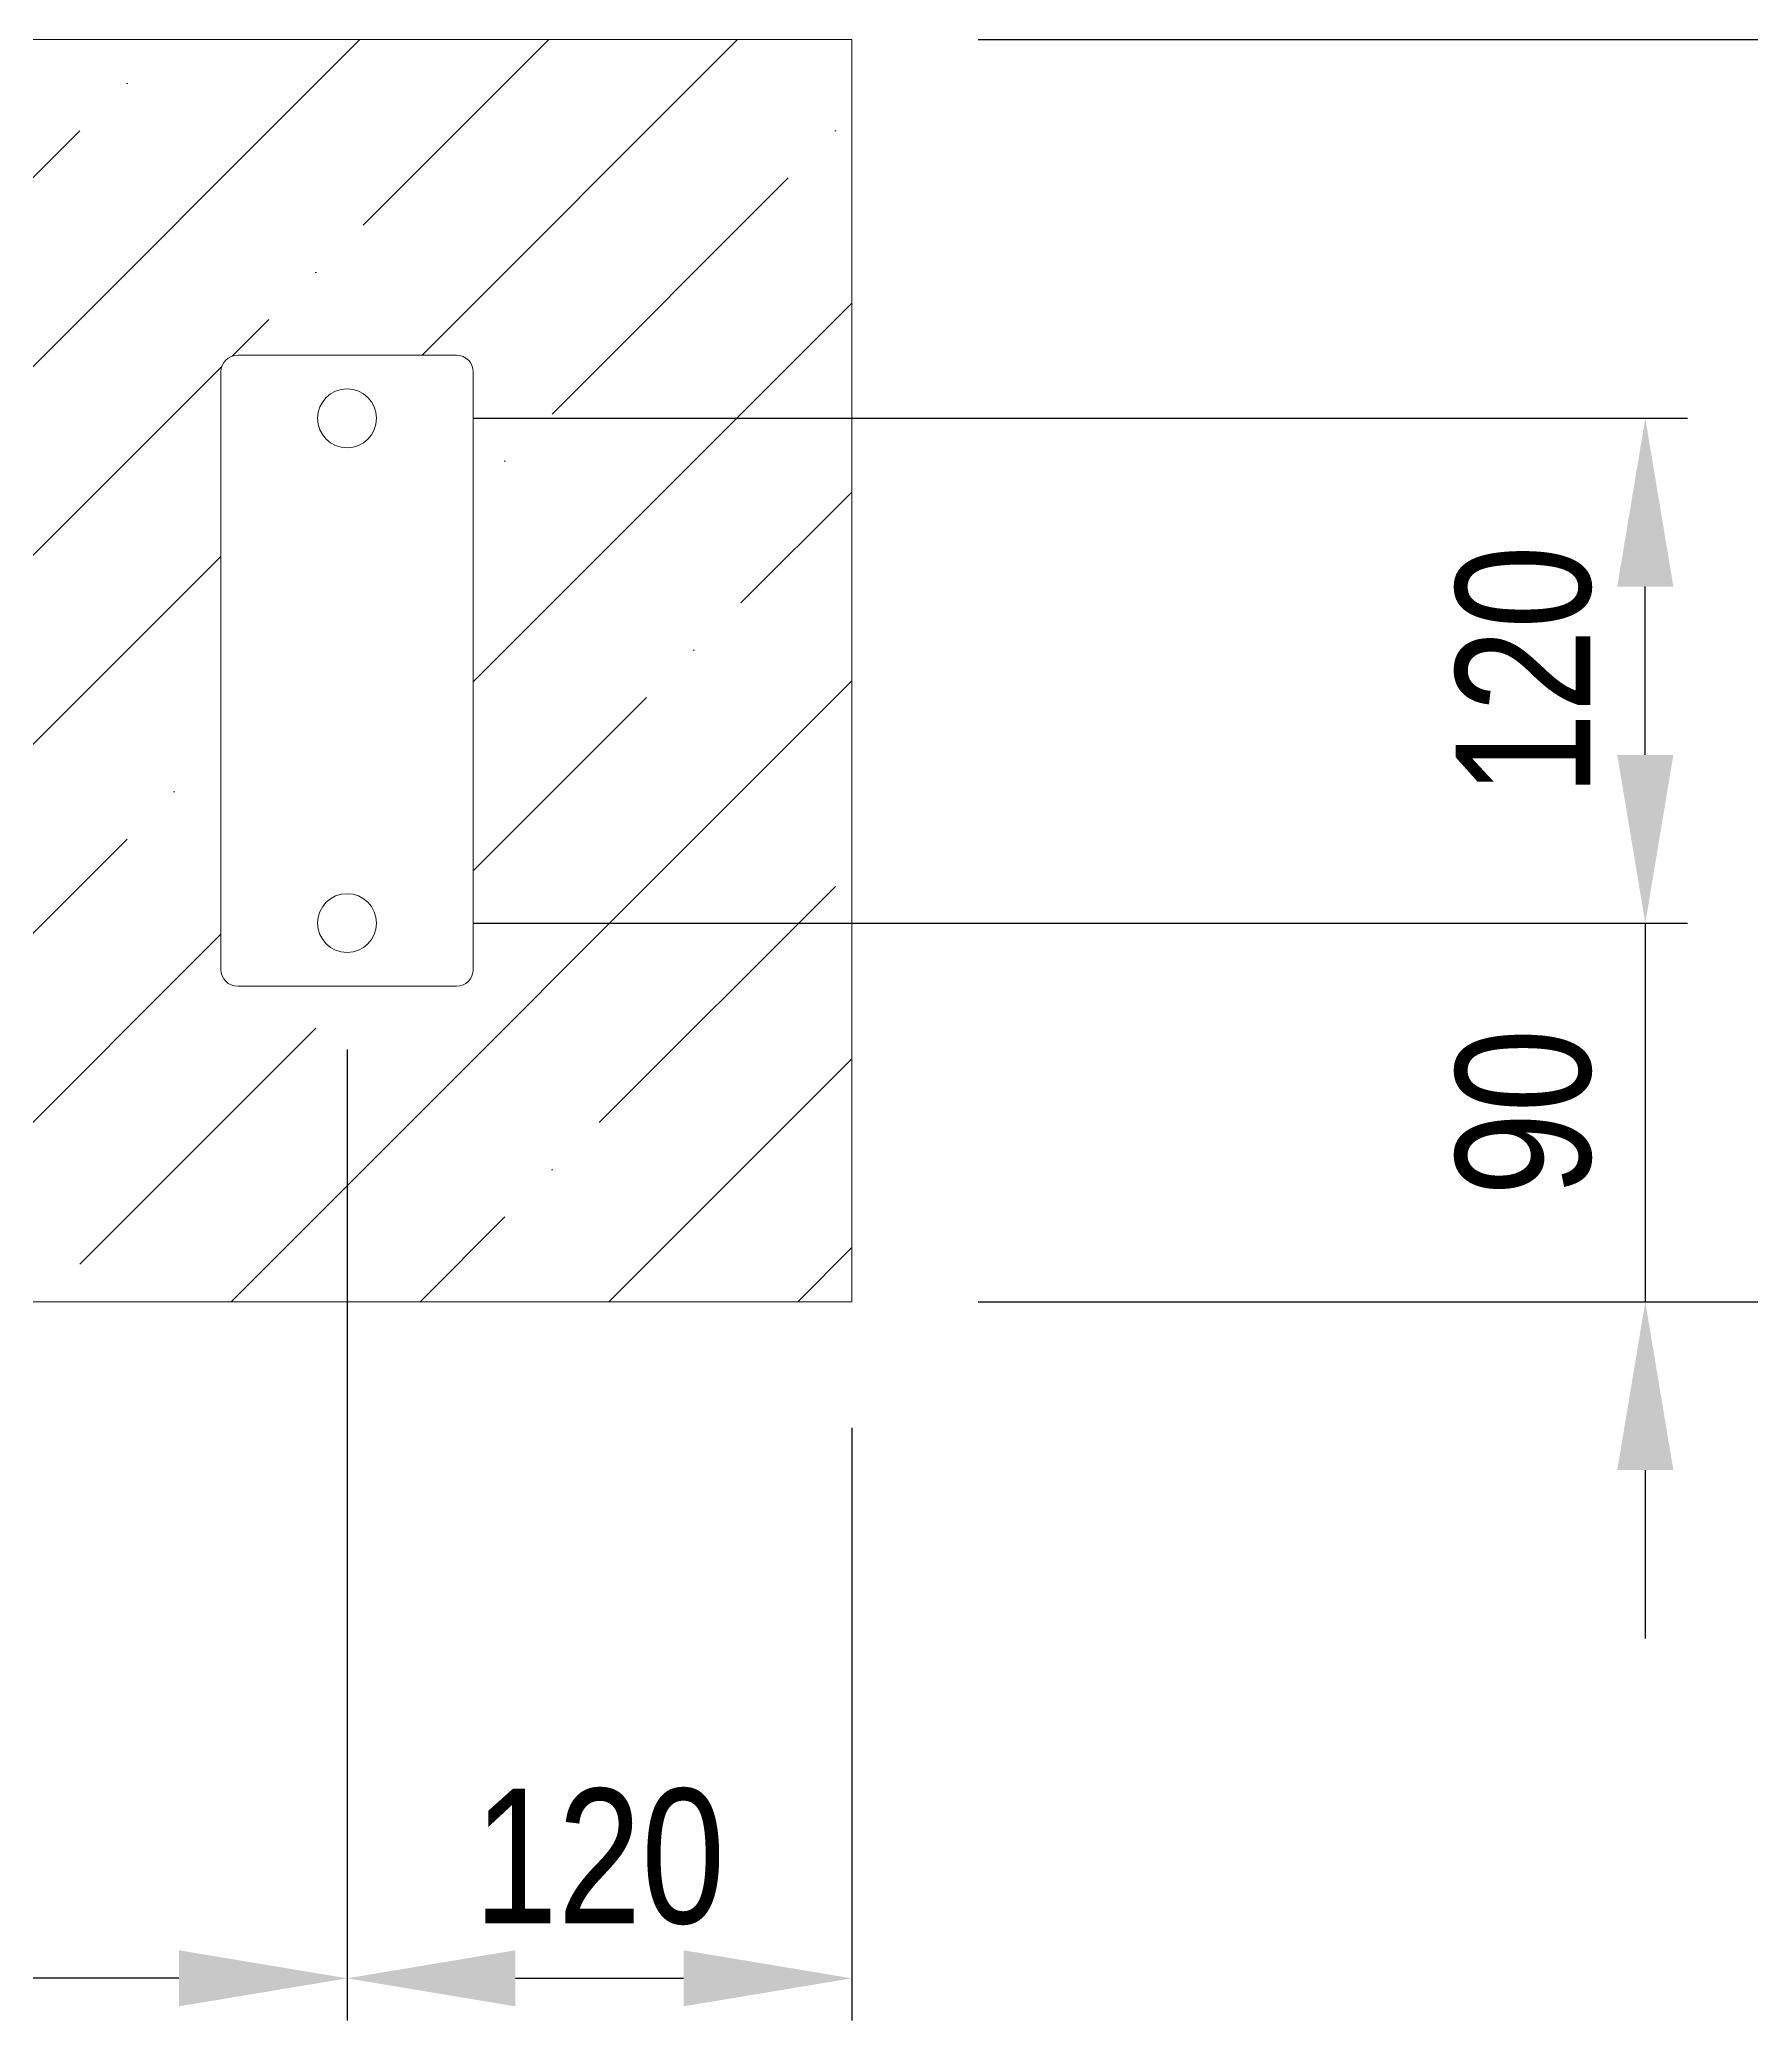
# Model space of a CAD drawing. Header units: millimetres. Extents: x 22162 to 28102, y 3160 to 7360.
# Drawn here: x 23878 to 24284.9, y 3636.9 to 4107.7 of the extents above; entities that cross this region are included whole.
import ezdxf

# ---------------------------------------------------------------- set-up
doc = ezdxf.new("R2010")
doc.units = ezdxf.units.MM
doc.header["$LTSCALE"] = 0.2
doc.layers.add('KOTY', color=3, linetype='Continuous', lineweight=9)
doc.layers.add('Visible', color=7, linetype='Continuous', lineweight=18)
doc.layers.add('SRAFY', color=7, linetype='Continuous', lineweight=9, true_color=0x57595b)
doc.styles.add('SEACAD_Arial', font='arial.ttf', dxfattribs={"width": 0.8})
doc.dimstyles.new('ISO-25', dxfattribs={"dimtxt": 1.6, "dimasz": 2, "dimexe": 0.5, "dimexo": 1.5, "dimtad": 1, "dimdec": 0, "dimtxsty": 'SEACAD_Arial', "dimcen": 2, "dimadec": 0, "dimazin": 0, "dimtfac": 1, "dimtdec": 0, "dimtmove": 0, "dimatfit": 3, "dimfxl": 1, "dimarcsym": 0})

# ---------------------------------------------------------------- blocks, each defined once
blk = doc.blocks.new('*D163')
at = {"layer": 'Defpoints', "color": 0, "transparency": 16777216}
for p in [(24071.05, 4107.71, 55), (24468.51, 4107.71), (24071.05, 3807.71, 55)]:
    blk.add_point(p, dxfattribs=at)
at = {"layer": 'KOTY', "color": 0, "lineweight": -2, "transparency": 16777216}
for p, q in [((24101.05, 4107.71), (24478.51, 4107.71)), ((24468.51, 3847.71), (24468.51, 4067.71)), ((24101.05, 3807.71), (24478.51, 3807.71))]:
    blk.add_line(p, q, dxfattribs=at)
at = {"layer": 'KOTY', "color": 0, "transparency": 16777216}
for points in [[(24461.84, 4067.71), (24475.18, 4067.71), (24468.51, 4107.71)], [(24461.84, 3847.71), (24475.18, 3847.71), (24468.51, 3807.71)]]:
    blk.add_solid(points, dxfattribs=at)
at = {"layer": 'KOTY', "color": 0, "transparency": 16777216, "insert": (24439.66, 3957.71), "char_height": 32, "attachment_point": 5, "rotation": 90, "style": 'SEACAD_Arial'}
blk.add_mtext('300', dxfattribs=at)
blk = doc.blocks.new('*D168')
at = {"layer": 'Defpoints', "color": 0, "transparency": 16777216}
for p in [(23951.05, 3897.71, 55), (24071.05, 3807.71, 55), (24259.64, 3807.71)]:
    blk.add_point(p, dxfattribs=at)
at = {"layer": 'KOTY', "color": 0, "lineweight": -2, "transparency": 16777216}
for p, q in [((24259.64, 3937.71), (24259.64, 3977.71)), ((23981.05, 3897.71), (24269.64, 3897.71)), ((24259.64, 3897.71), (24259.64, 3807.71)), ((24101.05, 3807.71), (24269.64, 3807.71)), ((24259.64, 3767.71), (24259.64, 3727.71))]:
    blk.add_line(p, q, dxfattribs=at)
at = {"layer": 'KOTY', "color": 0, "transparency": 16777216}
for points in [[(24252.97, 3937.71), (24266.31, 3937.71), (24259.64, 3897.71)], [(24252.97, 3767.71), (24266.31, 3767.71), (24259.64, 3807.71)]]:
    blk.add_solid(points, dxfattribs=at)
at = {"layer": 'KOTY', "color": 0, "transparency": 16777216, "insert": (24230.8, 3852.71), "char_height": 32, "attachment_point": 5, "rotation": 90, "style": 'SEACAD_Arial'}
blk.add_mtext('90', dxfattribs=at)
blk = doc.blocks.new('*D169')
at = {"layer": 'Defpoints', "color": 0, "transparency": 16777216}
for p in [(23951.05, 3897.71, 55), (24071.05, 3807.71, 55), (24071.05, 3646.91)]:
    blk.add_point(p, dxfattribs=at)
at = {"layer": 'KOTY', "color": 0, "lineweight": -2, "transparency": 16777216}
for p, q in [((23951.05, 3867.71), (23951.05, 3636.91)), ((24071.05, 3777.71), (24071.05, 3636.91)), ((23991.05, 3646.91), (24031.05, 3646.91))]:
    blk.add_line(p, q, dxfattribs=at)
at = {"layer": 'KOTY', "color": 0, "transparency": 16777216}
for points in [[(23991.05, 3653.57), (23991.05, 3640.24), (23951.05, 3646.91)], [(24031.05, 3653.57), (24031.05, 3640.24), (24071.05, 3646.91)]]:
    blk.add_solid(points, dxfattribs=at)
at = {"layer": 'KOTY', "color": 0, "transparency": 16777216, "insert": (24011.05, 3675.74), "char_height": 32, "attachment_point": 5, "style": 'SEACAD_Arial'}
blk.add_mtext('120', dxfattribs=at)
blk = doc.blocks.new('*D170')
at = {"layer": 'Defpoints', "color": 0, "transparency": 16777216}
for p in [(23591.05, 3897.71, 55), (23951.05, 3897.71, 55), (23591.05, 3646.91)]:
    blk.add_point(p, dxfattribs=at)
at = {"layer": 'KOTY', "color": 0, "lineweight": -2, "transparency": 16777216}
for p, q in [((23591.05, 3867.71), (23591.05, 3636.91)), ((23951.05, 3867.71), (23951.05, 3636.91)), ((23911.05, 3646.91), (23631.05, 3646.91))]:
    blk.add_line(p, q, dxfattribs=at)
at = {"layer": 'KOTY', "color": 0, "transparency": 16777216}
for points in [[(23631.05, 3653.57), (23631.05, 3640.24), (23591.05, 3646.91)], [(23911.05, 3653.57), (23911.05, 3640.24), (23951.05, 3646.91)]]:
    blk.add_solid(points, dxfattribs=at)
at = {"layer": 'KOTY', "color": 0, "transparency": 16777216, "insert": (23771.05, 3675.76), "char_height": 32, "attachment_point": 5, "style": 'SEACAD_Arial'}
blk.add_mtext('360', dxfattribs=at)
blk = doc.blocks.new('*D171')
at = {"layer": 'Defpoints', "color": 0, "transparency": 16777216}
for p in [(23951.05, 4017.71, 55), (24259.64, 4017.71), (23951.05, 3897.71, 55)]:
    blk.add_point(p, dxfattribs=at)
at = {"layer": 'KOTY', "color": 0, "lineweight": -2, "transparency": 16777216}
for p, q in [((23981.05, 4017.71), (24269.64, 4017.71)), ((24259.64, 3937.71), (24259.64, 3977.71)), ((23981.05, 3897.71), (24269.64, 3897.71))]:
    blk.add_line(p, q, dxfattribs=at)
at = {"layer": 'KOTY', "color": 0, "transparency": 16777216}
for points in [[(24252.97, 3977.71), (24266.31, 3977.71), (24259.64, 4017.71)], [(24252.97, 3937.71), (24266.31, 3937.71), (24259.64, 3897.71)]]:
    blk.add_solid(points, dxfattribs=at)
at = {"layer": 'KOTY', "color": 0, "transparency": 16777216, "insert": (24230.8, 3957.71), "char_height": 32, "attachment_point": 5, "rotation": 90, "style": 'SEACAD_Arial'}
blk.add_mtext('120', dxfattribs=at)

msp = doc.modelspace()

# ---------------------------------------------------------------- hatches: boundary and pattern name
at = {"layer": 'SRAFY', "transparency": 33554687}
h = msp.add_hatch(dxfattribs=at)
h.set_pattern_fill('ANSI35', color=256, scale=10)
h.paths.add_polyline_path([(24071.05, 4107.71), (23471.05, 4107.71), (23471.05, 3807.71), (24071.05, 3807.71)])
h.paths.add_polyline_path([(23921.05, 4028.71, -0.414214), (23925.05, 4032.71), (23977.05, 4032.71, -0.414214), (23981.05, 4028.71), (23981.05, 3886.71, -0.414214), (23977.05, 3882.71), (23925.05, 3882.71, -0.414214), (23921.05, 3886.71)], flags=16)
h.paths.add_polyline_path([(23621.05, 3977.71), (23621.05, 3886.71, -0.414214), (23617.05, 3882.71), (23565.05, 3882.71, -0.414214), (23561.05, 3886.71), (23561.05, 4028.71, -0.414214), (23565.05, 4032.71), (23617.05, 4032.71, -0.414214), (23621.05, 4028.71)], flags=16)
h.paths.add_polyline_path([(23958.05, 4017.71, -1), (23944.05, 4017.71, -1)], flags=0)
h.paths.add_polyline_path([(23584.05, 4017.71, -1), (23598.05, 4017.71, -1)], flags=0)
h.paths.add_polyline_path([(23958.05, 3897.71, -1), (23944.05, 3897.71, -1)], flags=0)
h.paths.add_polyline_path([(23598.05, 3897.71, -1), (23584.05, 3897.71, -1)], flags=0)

# ---------------------------------------------------------------- linework, layer by layer
at = {"layer": 'SRAFY', "elevation": 55}
msp.add_lwpolyline([(23471.05, 4107.71), (24071.05, 4107.71), (24071.05, 3807.71), (23471.05, 3807.71)], close=True, dxfattribs=at)
at = {"layer": 'Visible'}
for p, q in [((23977.05, 4032.71, 55), (23925.05, 4032.71, 55)), ((23921.05, 4028.71, 55), (23921.05, 3977.71, 55)), ((23921.05, 4028.71, 55), (23921.05, 3886.71, 55)), ((23981.05, 3886.71, 55), (23981.05, 4028.71, 55)), ((23925.05, 3882.71, 55), (23977.05, 3882.71, 55))]:
    msp.add_line(p, q, dxfattribs=at)
at = {"layer": 'Visible', "extrusion": (0, 0, -1)}
for centre in [(-23951.05, 4017.71, -55), (-23951.05, 3897.71, -55)]:
    msp.add_circle(centre, 7, dxfattribs=at)
at = {"layer": 'Visible'}
for centre, start, end in [((23925.05, 4028.71, 55), 90, 180), ((23977.05, 4028.71, 55), 0, 90), ((23925.05, 3886.71, 55), 180, 270), ((23977.05, 3886.71, 55), 270, 0)]:
    msp.add_arc(centre, 4, start, end, dxfattribs=at)

# ---------------------------------------------------------------- dimensions: what is measured, and where the dimension line sits
at = {"layer": 'KOTY'}
for base, p1, p2, picture, middle in [((24468.51, 4107.71), (24071.05, 3807.71, 55), (24071.05, 4107.71, 55), '*D163', (24439.66, 3957.71)), ((24259.64, 4017.71), (23951.05, 3897.71, 55), (23951.05, 4017.71, 55), '*D171', (24230.8, 3957.71)), ((24259.64, 3807.71), (23951.05, 3897.71, 55), (24071.05, 3807.71, 55), '*D168', (24230.8, 3852.71))]:
    dim = msp.add_linear_dim(base=base, p1=p1, p2=p2, angle=90, dimstyle='ISO-25', dxfattribs=at)
    dim.commit()
    dim.dimension.update_dxf_attribs({"geometry": picture, "text_midpoint": middle})
for base, p2, picture, middle in [((23591.05, 3646.91), (23591.05, 3897.71, 55), '*D170', (23771.05, 3675.76)), ((24071.05, 3646.91), (24071.05, 3807.71, 55), '*D169', (24011.05, 3675.74))]:
    dim = msp.add_linear_dim(base=base, p1=(23951.05, 3897.71, 55), p2=p2, dimstyle='ISO-25', dxfattribs=at)
    dim.commit()
    dim.dimension.update_dxf_attribs({"geometry": picture, "text_midpoint": middle})

doc.saveas('drawing.dxf')
